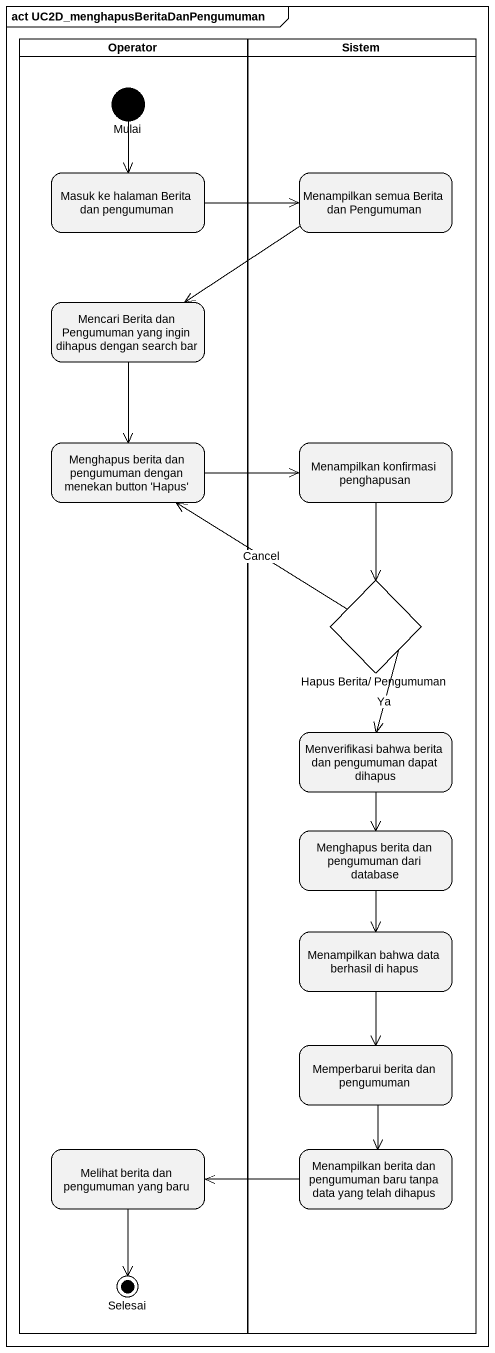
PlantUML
@startuml
mainframe act UC2D_menghapusBeritaDanPengumuman
hide empty description
state Operator <<partition>> {
  state Mulai <<start>>
  state "Masuk ke halaman Berita dan pengumuman" as Masuk_ke_halaman_Berita_dan
  state "Mencari Berita dan Pengumuman yang ingin dihapus dengan search bar" as Mencari_Berita_dan
  state "Menghapus berita dan pengumuman dengan menekan button 'Hapus'" as Menghapus_berita_dan
  state "Melihat berita dan pengumuman yang baru" as Melihat_berita_dan
  state Selesai <<end>>
}
state Sistem <<partition>> {
  state "Menampilkan semua Berita dan Pengumuman" as Menampilkan_semua_Berita
  state "Menampilkan konfirmasi penghapusan" as Menampilkan_konfirmasi
  state "Hapus Berita/ Pengumuman" as Hapus_Berita_Pengumuman <<choice>>
  state "Menverifikasi bahwa berita dan pengumuman dapat dihapus" as Menverifikasi_bahwa_berita
  state "Menghapus berita dan pengumuman dari database" as Menghapus_berita_dan_2
  state "Menampilkan bahwa data berhasil di hapus" as Menampilkan_bahwa_data
  state "Memperbarui berita dan pengumuman" as Memperbarui_berita_dan
  state "Menampilkan berita dan pengumuman baru tanpa data yang telah dihapus" as Menampilkan_berita_dan
}
Mulai --> Masuk_ke_halaman_Berita_dan
Masuk_ke_halaman_Berita_dan -right-> Menampilkan_semua_Berita
Menampilkan_semua_Berita -left-> Mencari_Berita_dan
Mencari_Berita_dan --> Menghapus_berita_dan
Menghapus_berita_dan -right-> Menampilkan_konfirmasi
Menampilkan_konfirmasi --> Hapus_Berita_Pengumuman
Hapus_Berita_Pengumuman -up-> Menghapus_berita_dan : Cancel
Hapus_Berita_Pengumuman --> Menverifikasi_bahwa_berita : Ya
Menverifikasi_bahwa_berita --> Menghapus_berita_dan_2
Menghapus_berita_dan_2 --> Menampilkan_bahwa_data
Menampilkan_bahwa_data --> Memperbarui_berita_dan
Memperbarui_berita_dan --> Menampilkan_berita_dan
Melihat_berita_dan --> Selesai
Menampilkan_berita_dan -left-> Melihat_berita_dan
@enduml
